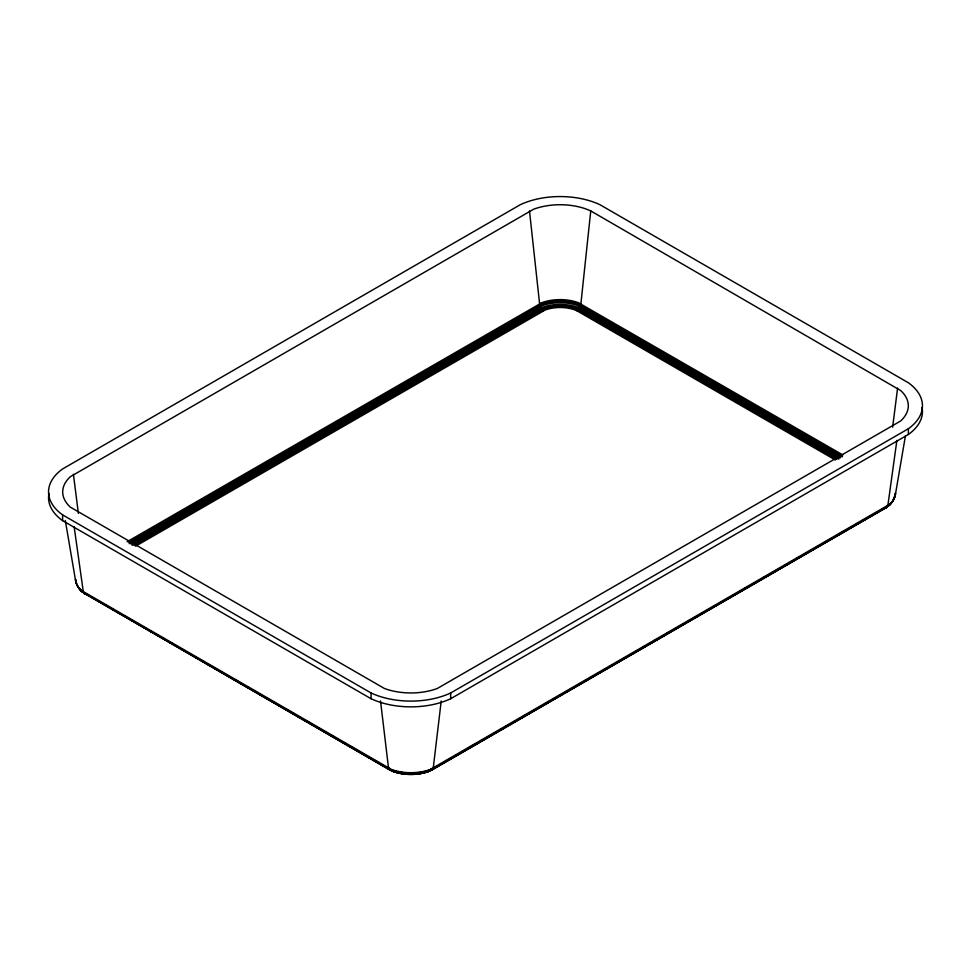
<?xml version="1.0" encoding="UTF-8"?>
<svg xmlns="http://www.w3.org/2000/svg" width="971" height="971" viewBox="0 0 971 971"><rect width="100%" height="100%" fill="white"/><g stroke="black" fill="none" stroke-linecap="round" stroke-linejoin="round"><path stroke-width="1.46" d="M590.756 210.925L900.627 390.512A49.181 28.402 0 0 1 900.627 420.989L437.266 688.512A49.181 28.402 0 0 1 384.48 688.512L70.373 507.165A49.181 28.402 0 0 1 70.373 476.688L533.734 209.166A49.181 28.402 0 0 1 586.52 209.166L590.756 210.925L580.901 303.729L578.315 309.494L576.92 310.781L575.063 310.004A27.843 16.07 0 0 0 545.192 310.004L135.6 546.188M441.222 700.965L433.212 768.255L432.119 769.991L429.777 770.355L436.331 766.568M892.64 427.191L897.592 388.072M896.876 440.421L887.822 505.782L884.994 508.246M895.286 495.271L905.433 435.821M538.881 306.933L541.502 305.841A34.701 20.039 0 0 1 578.752 305.841L579.286 304.19A35.709 20.622 0 0 0 540.968 304.19L540.762 303.353M388.582 767.891L392.248 771.083A34.701 20.039 0 0 0 429.498 771.083L430.396 769.42L889.837 504.167A36.388 21.01 0 0 0 895.517 492.892M886.535 507.639L889.837 504.167M578.061 307.431A33.415 19.299 0 0 0 542.194 307.431L543.007 308.899A31.909 18.425 0 0 1 577.247 308.899L578.061 307.431L580.537 308.462M885.552 508.124L887.324 506.692A33.415 19.299 0 0 0 889.169 504.786M127.043 541.769L541.891 302.673A33.985 19.626 0 0 1 578.364 302.673L842.767 454.914M128.633 542.316L542.097 304.02A33.597 19.396 0 0 1 578.158 304.02L842.488 456.224M130.187 542.231L539.803 305.744L529.498 210.925M129.167 543.651L540.058 306.423L539.803 305.744M130.83 543.529L540.361 307.091L540.058 306.423M131.231 544.148L540.701 307.746L540.361 307.091M132.978 543.991L541.078 308.377L543.335 310.781M132.141 545.289L541.49 308.96M133.962 545.034L541.927 309.494M134.496 545.484L544.403 309.154A29.3 16.92 0 0 1 575.852 309.154L836.468 459.283M62.617 514.897L371.08 692.978A63.321 36.558 0 0 0 450.678 692.978L908.383 428.733A63.321 36.558 0 0 0 908.383 382.768L599.92 204.687A63.321 36.558 0 0 0 520.322 204.687L62.617 468.944A63.321 36.558 0 0 0 62.617 514.897L62.617 520.65L371.08 698.732A63.321 36.558 0 0 0 450.678 698.732L908.383 434.474A63.321 36.558 0 0 0 922.049 407.371M429.218 770.173L433.163 767.903M445.519 761.264L448.141 759.747M469.139 747.634L473.071 745.352M504.568 727.17L507.19 725.653M522.932 716.574L525.554 715.057M546.552 702.931L549.173 701.414M623.965 658.241L626.598 656.724M642.341 647.633L644.962 646.116M654.151 640.811L656.772 639.294M665.96 633.99L668.582 632.473M677.77 627.181L680.392 625.664M743.373 589.3L745.995 587.783M761.75 578.692L764.371 577.175M773.559 571.87L776.181 570.353M797.167 558.24L799.801 556.723M839.162 534.001L843.095 531.72M862.782 520.359L865.404 518.842M433.017 768.789L887.591 506.352M430.299 770.452L443.431 762.878M446.053 761.361L509.047 724.997M511.668 723.48L520.857 718.176M523.478 716.659L526.112 715.142M528.734 713.624L532.666 711.355M535.3 709.837L544.476 704.533M547.11 703.016L562.852 693.925M565.486 692.408L628.48 656.044M631.101 654.527L640.29 649.223M642.911 647.706L645.533 646.188M648.167 644.671L663.909 635.58M666.531 634.063L670.476 631.793M673.097 630.276L682.285 624.972M684.907 623.455L759.723 580.27M762.344 578.752L764.966 577.235M767.588 575.718L783.342 566.627M785.964 565.11L789.909 562.84M792.53 561.323L801.718 556.019M804.34 554.502L813.528 549.198M816.15 547.68L879.143 511.316M881.777 509.799L884.399 508.282M430.808 770.464L887.3 506.85M431.282 770.391L886.948 507.275M380.523 700.965L388.546 768.255L389.638 769.991L393.34 771.46A32.686 18.874 0 0 0 428.417 771.46L432.119 769.991M886.05 506.959L887.324 506.692M389.638 769.991L391.981 770.355L386.725 767.321M393.34 771.46L393.753 771.411A31.909 18.425 0 0 0 400.234 773.232M86.601 594.458L84.465 593.803L81.418 590.914A36.085 20.84 0 0 1 75.787 579.736M428.417 771.46L427.993 771.411A31.909 18.425 0 0 1 412.08 774.275M80.362 588.948A33.415 19.299 0 0 0 83.676 592.868L84.95 593.123M578.752 305.841L581.362 306.933M580.452 305.744L842.258 456.892M580.197 306.423L840.655 456.795M579.893 307.091L840.303 457.438M579.553 307.746L839.915 458.069M579.165 308.377L837.973 457.79M578.765 308.96L838.81 459.101M578.315 309.494L836.99 458.846M576.92 310.781L835.376 459.999M97.731 600.479L100.365 601.996M116.119 611.099L118.753 612.616M127.941 617.92L130.575 619.437M168.663 641.43L172.607 643.7M193.63 655.838L196.251 657.355M198.885 658.872L202.818 661.142M212.018 666.458L214.64 667.975M235.662 680.101L238.283 681.618M254.05 690.721L256.672 692.238M265.872 697.554L268.494 699.071M288.205 710.444L292.15 712.714M306.593 721.065L310.538 723.334M331.548 735.472L334.182 736.989M349.936 746.092L352.57 747.597M355.192 749.114L357.826 750.632M373.58 759.735L376.214 761.252M74.124 526.598L83.409 592.516L388.74 768.789M90.534 596.716L93.143 598.233M95.765 599.738L104.917 605.03M107.538 606.535L123.232 615.602M125.854 617.119L152.022 632.218M154.632 633.735L163.796 639.015M166.417 640.532L175.569 645.824M178.191 647.329L182.111 649.599M184.733 651.104L187.342 652.621M189.964 654.126L199.116 659.418M201.737 660.923L217.431 669.99M220.053 671.507L276.31 703.987M278.932 705.492L311.642 724.378M314.252 725.883L370.509 758.363M373.131 759.88L382.283 765.172M384.904 766.677L391.447 770.452M83.409 592.516L390.937 770.464M83.7 593.014L390.463 770.391M75.483 579.068A36.388 21.01 0 0 0 81.163 590.332L391.349 769.42A36.388 21.01 0 0 0 430.396 769.42M83.676 592.868L85.448 594.288M540.701 307.746L541.078 308.377M540.968 304.19L541.502 305.841M65.312 520.505L75.714 581.435M73.408 474.236L78.36 513.368M908.383 428.733L908.383 434.474M450.678 692.978L450.678 698.732M371.08 692.978L371.08 698.732M542.583 308.183A32.686 18.874 0 0 1 577.66 308.183M82.134 591.897A35.247 20.342 0 0 1 77.534 585.549M62.617 520.65A63.321 36.558 0 0 1 48.951 493.535M81.746 591.436A35.709 20.622 0 0 1 76.393 582.709M541.211 305.015A35.247 20.342 0 0 1 579.032 305.015M82.584 592.298A34.701 20.039 0 0 1 79.149 588.22M428.806 771.423A33.415 19.299 0 0 1 392.939 771.423M894.607 496.533A35.709 20.622 0 0 1 889.254 505.272M895.213 493.571A36.085 20.84 0 0 1 889.582 504.75M84.295 593.038A32.686 18.874 0 0 1 82.486 591.169M409.665 774.275A31.909 18.425 0 0 1 401.375 773.45M429.789 770.78A35.247 20.342 0 0 1 391.968 770.78M891.851 502.056A34.701 20.039 0 0 1 888.416 506.122M430.032 770.404A35.709 20.622 0 0 1 391.714 770.404M430.238 769.942A36.085 20.84 0 0 1 391.507 769.942M416.547 773.462A30.247 17.466 0 0 1 412.02 773.766M409.738 773.766A30.247 17.466 0 0 1 405.198 773.462M894.145 497.116A35.247 20.342 0 0 1 888.866 505.733M888.514 505.005A32.686 18.874 0 0 1 886.705 506.862"/></g></svg>
